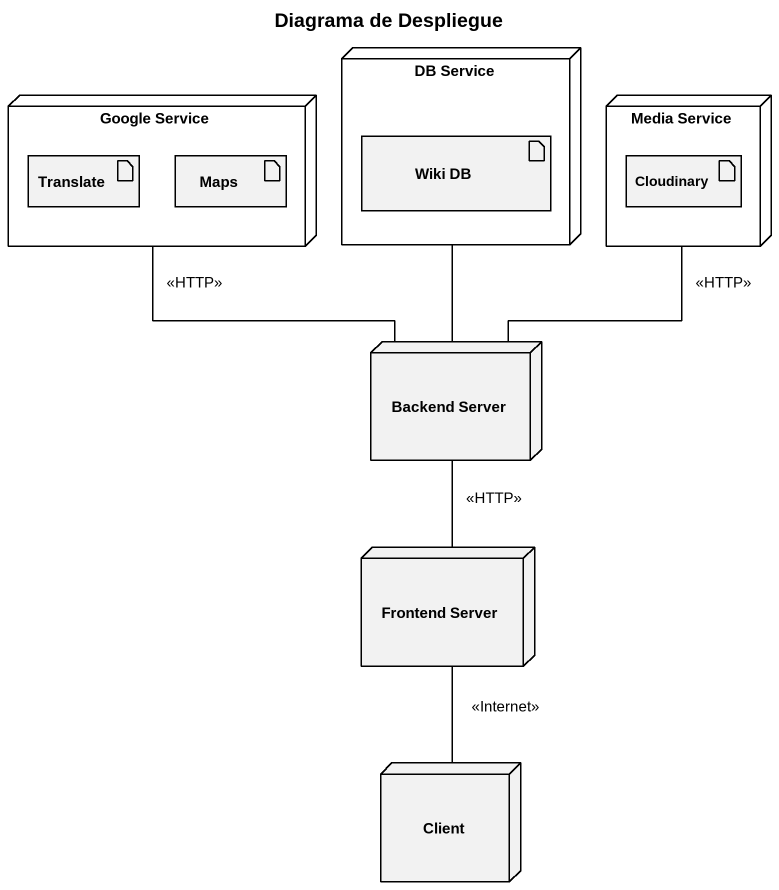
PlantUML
@startuml
title Diagrama de Despliegue
node "DB Service" as DB_Service {
  artifact "Wiki DB" as Wiki_DB
}
node "Google Service" as Google_Service {
  artifact Translate
  artifact Maps
}
node "Media Service" as Media_Service {
  artifact Cloudinary
}
node "Backend Server" as Backend_Server
node "Frontend Server" as Frontend_Server
node Client
Backend_Server -up- DB_Service
Backend_Server -up- Google_Service : <<HTTP>>
Backend_Server -up- Media_Service : <<HTTP>>
Frontend_Server -up- Backend_Server : <<HTTP>>
Client -up- Frontend_Server : <<Internet>>
@enduml
